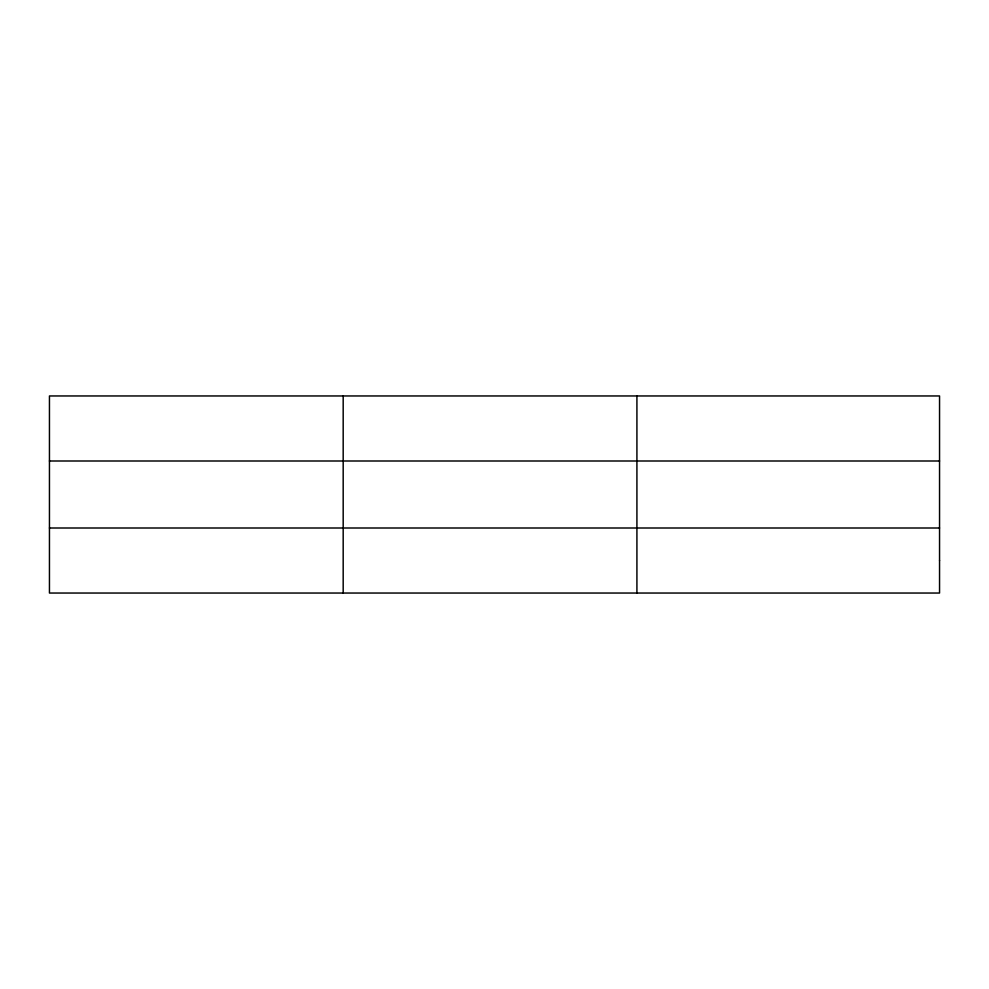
<?xml version="1.0" encoding="UTF-8"?>
<svg xmlns="http://www.w3.org/2000/svg" width="989" height="989" viewBox="0 0 989 989"><rect width="100%" height="100%" fill="white"/><g stroke="black" fill="none" stroke-linecap="round" stroke-linejoin="round"><path stroke-width="1.48" d="M343.183 593.041L343.183 395.959M636.916 593.041L636.916 395.959M49.45 460.998L939.55 460.998M49.45 528.002L939.55 528.002M939.55 560.528L939.55 593.041L49.45 593.041L49.45 395.959L939.55 395.959L939.55 560.528"/></g></svg>
